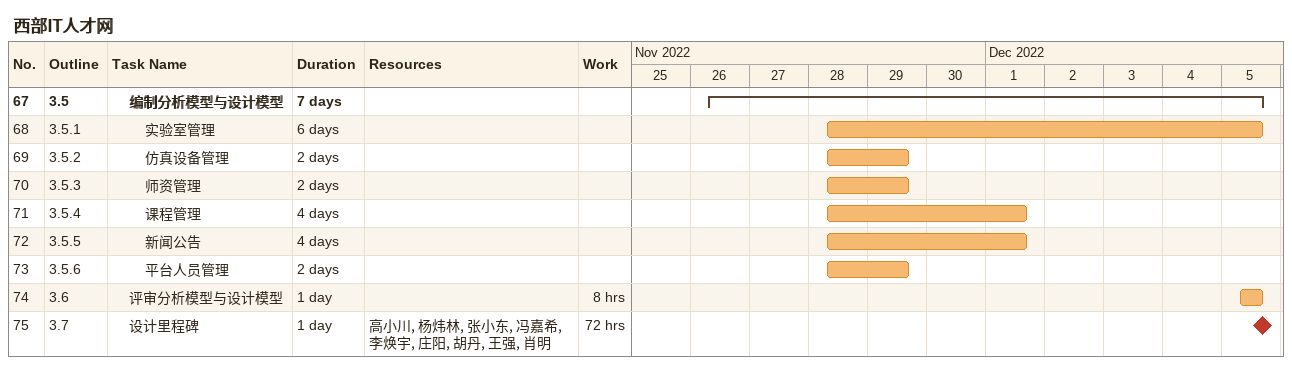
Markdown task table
西部IT人才网

| ID | WBS | Task | Duration | Start | Finish | Resources | Work (h) |
|---|---|---|---|---|---|---|---|
| 67 | 3.5 | **编制分析模型与设计模型** | 7d | 2022-11-26 | 2022-12-05 |  |  |
| 68 | 3.5.1 | 实验室管理 | 6d | 2022-11-28 | 2022-12-05 |  |  |
| 69 | 3.5.2 | 仿真设备管理 | 2d | 2022-11-28 | 2022-11-29 |  |  |
| 70 | 3.5.3 | 师资管理 | 2d | 2022-11-28 | 2022-11-29 |  |  |
| 71 | 3.5.4 | 课程管理 | 4d | 2022-11-28 | 2022-12-01 |  |  |
| 72 | 3.5.5 | 新闻公告 | 4d | 2022-11-28 | 2022-12-01 |  |  |
| 73 | 3.5.6 | 平台人员管理 | 2d | 2022-11-28 | 2022-11-29 |  |  |
| 74 | 3.6 | 评审分析模型与设计模型 | 1d | 2022-12-05 | 2022-12-05 |  | 8 |
| 75 | 3.7 | 设计里程碑 | 1d | 2022-12-05 | 2022-12-05 | 高小川, 杨炜林, 张小东, 冯嘉希, 李焕宇, 庄阳, 胡丹, 王强, 肖明 | 72 |
